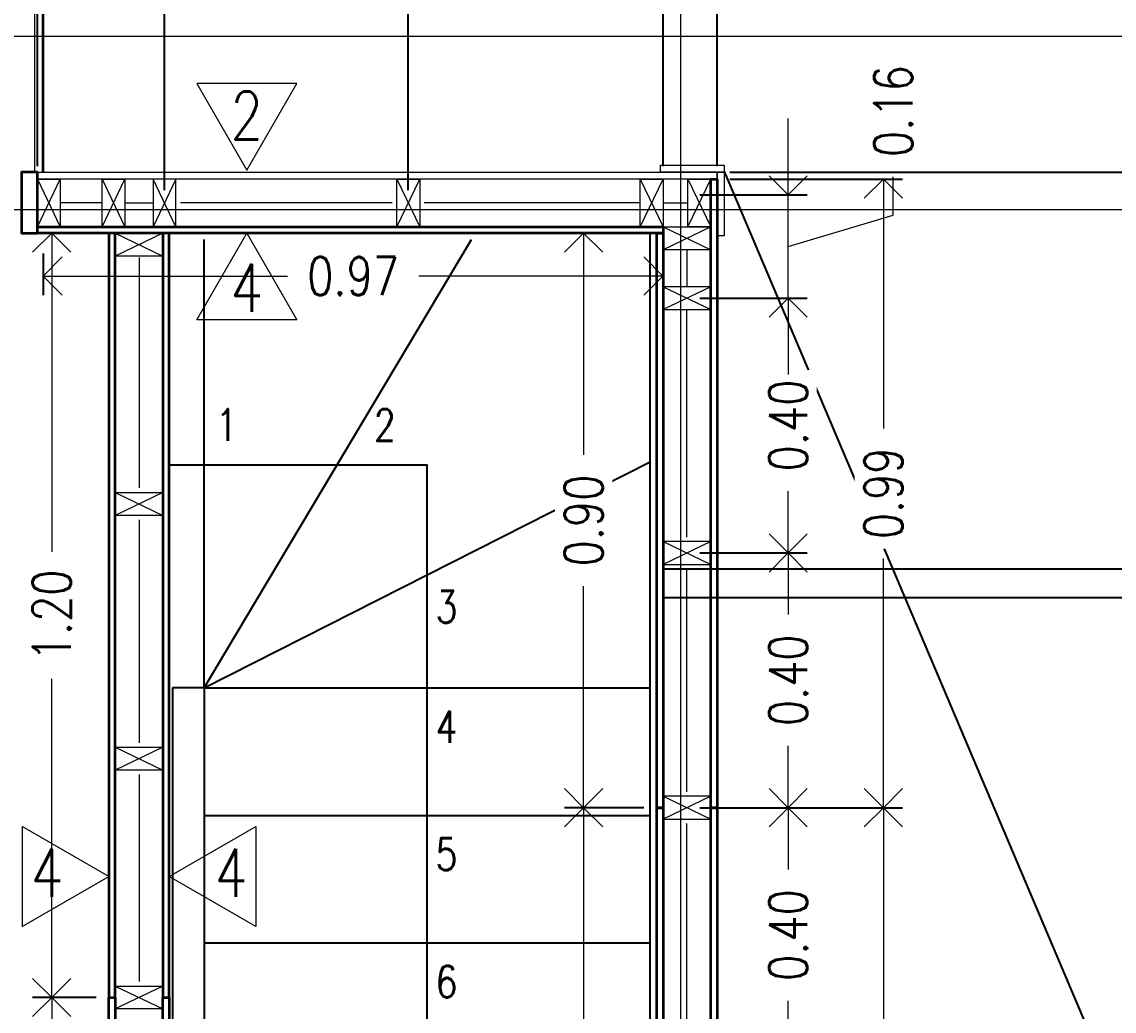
# Model space of a CAD drawing. Header units: metres. Extents: x -2 to 690, y -116 to 73.
# Drawn here: x 459.561 to 461.276, y 48.942 to 50.495 of the extents above; entities that cross this region are included whole.
import ezdxf

# ---------------------------------------------------------------- set-up
doc = ezdxf.new("R2010")
doc.units = ezdxf.units.M
doc.header["$LTSCALE"] = 5
doc.header["$MEASUREMENT"] = 0
doc.layers.get('0').update_dxf_attribs({"color": 30})
doc.layers.get('DEFPOINTS').update_dxf_attribs({"color": 210})
for name, color, linetype, lineweight in [('A-ANNO-DIMS', 3, 'Continuous', 18), ('A-ANNO-SYMB', 3, 'Continuous', 18), ('A-ANNO-TEXT', 3, 'Continuous', 18), ('A-DETL-MBND', 3, 'Continuous', 18), ('A-ELEV-IDEN', 3, 'Continuous', 18), ('A-ELEV-MBE1', 7, 'Continuous', 35), ('A-ELEV-MBE2', 4, 'Continuous', 25), ('A-FLOR-PATT', 8, 'Continuous', 18), ('A-SECT-MCUT', 7, 'Continuous', 35), ('A-WALL-PATT', 8, 'Continuous', 18), ('A-WALL-STUD', 3, 'Continuous', 18)]:
    doc.layers.add(name, color=color, linetype=linetype, lineweight=lineweight)
doc.styles.add('E-ROMANS', font='romans.shx', dxfattribs={"width": 0.8})
doc.dimstyles.new('E-0050_ARW_12', dxfattribs={"dimscale": 0.001, "dimtxt": 60, "dimasz": 60, "dimexe": 30, "dimexo": 20, "dimgap": 30, "dimtad": 0, "dimzin": 0, "dimdsep": 46, "dimtxsty": 'E-ROMANS', "dimblk": 'OPEN90', "dimcen": 30, "dimclrd": 256, "dimclre": 256, "dimclrt": 256, "dimadec": 0, "dimazin": 0, "dimtfac": 1, "dimtmove": 1, "dimatfit": 3, "dimldrblk": 'OPEN90', "dimfxl": 1, "dimtfill": 1, "dimtolj": 1, "dimtzin": 0, "dimlwd": -1, "dimarcsym": 0})

# ---------------------------------------------------------------- blocks, each defined once
blk = doc.blocks.new('_Open90')
at = {"color": 0, "linetype": 'ByBlock', "lineweight": -2}
for p, q in [((-0.5, 0.5), (0, 0)), ((0, 0), (-1, 0)), ((0, 0), (-0.5, -0.5))]:
    blk.add_line(p, q, dxfattribs=at)
blk = doc.blocks.new('*D424')
at = {"layer": 'A-ANNO-DIMS', "lineweight": -2, "transparency": 16777216}
for p, q in [((460.625, 49.2615), (460.7938, 49.2615)), ((460.625, 48.8615), (460.7938, 48.8615))]:
    blk.add_line(p, q, dxfattribs=at)
at = {"layer": 'A-ANNO-DIMS', "transparency": 16777216}
for p, q in [((460.7638, 49.2015), (460.7638, 49.1647)), ((460.7638, 48.9215), (460.7638, 48.9584))]:
    blk.add_line(p, q, dxfattribs=at)
at = {"layer": 'DEFPOINTS', "color": 0, "transparency": 16777216}
for p in [(460.605, 49.2615), (460.7638, 49.2615), (460.605, 48.8615)]:
    blk.add_point(p, dxfattribs=at)
at = {"layer": 'A-ANNO-DIMS', "transparency": 16777216, "xscale": 0.06, "yscale": 0.06, "zscale": 0.06}
for p, rotation in [((460.7638, 49.2615), 90), ((460.7638, 48.8615), 270)]:
    blk.add_blockref('_Open90', p, dxfattribs=dict(at, rotation=rotation))
at = {"layer": 'A-ANNO-DIMS', "transparency": 16777216, "insert": (460.7638, 49.0615), "char_height": 0.06, "attachment_point": 5, "rotation": 90, "style": 'E-ROMANS', "bg_fill": 3, "box_fill_scale": 1.25, "bg_fill_color": 256, "bg_fill_true_color": 13158600, "bg_fill_transparency": 0}
blk.add_mtext('\\A1;0.40', dxfattribs=at)
blk = doc.blocks.new('*D425')
at = {"layer": 'A-ANNO-DIMS', "lineweight": -2, "transparency": 16777216}
for p, q in [((460.625, 49.6615), (460.7938, 49.6615)), ((460.625, 49.2615), (460.7938, 49.2615))]:
    blk.add_line(p, q, dxfattribs=at)
at = {"layer": 'A-ANNO-DIMS', "transparency": 16777216}
for p, q in [((460.7638, 49.6015), (460.7638, 49.5647)), ((460.7638, 49.3215), (460.7638, 49.3584))]:
    blk.add_line(p, q, dxfattribs=at)
at = {"layer": 'DEFPOINTS', "color": 0, "transparency": 16777216}
for p in [(460.605, 49.6615), (460.7638, 49.6615), (460.605, 49.2615)]:
    blk.add_point(p, dxfattribs=at)
at = {"layer": 'A-ANNO-DIMS', "transparency": 16777216, "xscale": 0.06, "yscale": 0.06, "zscale": 0.06}
for p, rotation in [((460.7638, 49.6615), 90), ((460.7638, 49.2615), 270)]:
    blk.add_blockref('_Open90', p, dxfattribs=dict(at, rotation=rotation))
at = {"layer": 'A-ANNO-DIMS', "transparency": 16777216, "insert": (460.7638, 49.4615), "char_height": 0.06, "attachment_point": 5, "rotation": 90, "style": 'E-ROMANS', "bg_fill": 3, "box_fill_scale": 1.25, "bg_fill_color": 256, "bg_fill_true_color": 13158600, "bg_fill_transparency": 0}
blk.add_mtext('\\A1;0.40', dxfattribs=at)
blk = doc.blocks.new('*D426')
at = {"layer": 'A-ANNO-DIMS', "lineweight": -2, "transparency": 16777216}
for p, q in [((460.625, 50.0615), (460.7938, 50.0615)), ((460.625, 49.6615), (460.7938, 49.6615))]:
    blk.add_line(p, q, dxfattribs=at)
at = {"layer": 'A-ANNO-DIMS', "transparency": 16777216}
for p, q in [((460.7638, 50.0015), (460.7638, 49.9647)), ((460.7638, 49.7215), (460.7638, 49.7584))]:
    blk.add_line(p, q, dxfattribs=at)
at = {"layer": 'DEFPOINTS', "color": 0, "transparency": 16777216}
for p in [(460.605, 50.0615), (460.7638, 50.0615), (460.605, 49.6615)]:
    blk.add_point(p, dxfattribs=at)
at = {"layer": 'A-ANNO-DIMS', "transparency": 16777216, "xscale": 0.06, "yscale": 0.06, "zscale": 0.06}
for p, rotation in [((460.7638, 50.0615), 90), ((460.7638, 49.6615), 270)]:
    blk.add_blockref('_Open90', p, dxfattribs=dict(at, rotation=rotation))
at = {"layer": 'A-ANNO-DIMS', "transparency": 16777216, "insert": (460.7638, 49.8615), "char_height": 0.06, "attachment_point": 5, "rotation": 90, "style": 'E-ROMANS', "bg_fill": 3, "box_fill_scale": 1.25, "bg_fill_color": 256, "bg_fill_true_color": 13158600, "bg_fill_transparency": 0}
blk.add_mtext('\\A1;0.40', dxfattribs=at)
blk = doc.blocks.new('*D427')
at = {"layer": 'A-ANNO-DIMS', "transparency": 16777216}
for p, q in [((460.7638, 50.2835), (460.7638, 50.3435)), ((460.9288, 50.192), (460.9288, 50.252)), ((460.7638, 50.0615), (460.7638, 50.2235)), ((460.7638, 50.0615), (460.7638, 50.2235)), ((460.7638, 50.1425), (460.9288, 50.192)), ((460.7638, 50.0015), (460.7638, 49.9415))]:
    blk.add_line(p, q, dxfattribs=at)
at = {"layer": 'A-ANNO-DIMS', "lineweight": -2, "transparency": 16777216}
for p, q in [((460.625, 50.2235), (460.7938, 50.2235)), ((460.625, 50.0615), (460.7938, 50.0615))]:
    blk.add_line(p, q, dxfattribs=at)
at = {"layer": 'DEFPOINTS', "color": 0, "transparency": 16777216}
for p in [(460.605, 50.2235), (460.7638, 50.2235), (460.605, 50.0615)]:
    blk.add_point(p, dxfattribs=at)
at = {"layer": 'A-ANNO-DIMS', "transparency": 16777216, "xscale": 0.06, "yscale": 0.06, "zscale": 0.06}
for p, rotation in [((460.7638, 50.2235), 270), ((460.7638, 50.0615), 90)]:
    blk.add_blockref('_Open90', p, dxfattribs=dict(at, rotation=rotation))
at = {"layer": 'A-ANNO-DIMS', "transparency": 16777216, "insert": (460.9288, 50.3552), "char_height": 0.06, "attachment_point": 5, "rotation": 90, "style": 'E-ROMANS', "bg_fill": 3, "box_fill_scale": 1.25, "bg_fill_color": 256, "bg_fill_true_color": 13158600, "bg_fill_transparency": 0}
blk.add_mtext('\\A1;0.16', dxfattribs=at)
blk = doc.blocks.new('*D432')
at = {"layer": 'A-ANNO-DIMS', "lineweight": -2, "transparency": 16777216}
for p, q in [((460.6725, 49.2615), (460.9434, 49.2615)), ((460.6725, 48.0615), (460.9434, 48.0615))]:
    blk.add_line(p, q, dxfattribs=at)
at = {"layer": 'A-ANNO-DIMS', "transparency": 16777216}
for p, q in [((460.9134, 49.2015), (460.9134, 48.7613)), ((460.9134, 48.1215), (460.9134, 48.5618))]:
    blk.add_line(p, q, dxfattribs=at)
at = {"layer": 'DEFPOINTS', "color": 0, "transparency": 16777216}
for p in [(460.6525, 49.2615), (460.9134, 49.2615), (460.6525, 48.0615)]:
    blk.add_point(p, dxfattribs=at)
at = {"layer": 'A-ANNO-DIMS', "transparency": 16777216, "xscale": 0.06, "yscale": 0.06, "zscale": 0.06}
for p, rotation in [((460.9134, 49.2615), 90), ((460.9134, 48.0615), 270)]:
    blk.add_blockref('_Open90', p, dxfattribs=dict(at, rotation=rotation))
at = {"layer": 'A-ANNO-DIMS', "transparency": 16777216, "insert": (460.9134, 48.6615), "char_height": 0.06, "attachment_point": 5, "rotation": 90, "style": 'E-ROMANS', "bg_fill": 3, "box_fill_scale": 1.25, "bg_fill_color": 256, "bg_fill_true_color": 13158600, "bg_fill_transparency": 0}
blk.add_mtext('\\A1;1.20', dxfattribs=at)
blk = doc.blocks.new('*D433')
at = {"layer": 'A-ANNO-DIMS', "lineweight": -2, "transparency": 16777216}
for p, q in [((460.6725, 50.2485), (460.9434, 50.2485)), ((460.6725, 49.2615), (460.9434, 49.2615))]:
    blk.add_line(p, q, dxfattribs=at)
at = {"layer": 'A-ANNO-DIMS', "transparency": 16777216}
for p, q in [((460.9134, 50.1885), (460.9134, 49.857)), ((460.9134, 49.3215), (460.9134, 49.653))]:
    blk.add_line(p, q, dxfattribs=at)
at = {"layer": 'DEFPOINTS', "color": 0, "transparency": 16777216}
for p in [(460.6525, 50.2485), (460.9134, 50.2485), (460.6525, 49.2615)]:
    blk.add_point(p, dxfattribs=at)
at = {"layer": 'A-ANNO-DIMS', "transparency": 16777216, "xscale": 0.06, "yscale": 0.06, "zscale": 0.06}
for p, rotation in [((460.9134, 50.2485), 90), ((460.9134, 49.2615), 270)]:
    blk.add_blockref('_Open90', p, dxfattribs=dict(at, rotation=rotation))
at = {"layer": 'A-ANNO-DIMS', "transparency": 16777216, "insert": (460.9134, 49.755), "char_height": 0.06, "attachment_point": 5, "rotation": 90, "style": 'E-ROMANS', "bg_fill": 3, "box_fill_scale": 1.25, "bg_fill_color": 256, "bg_fill_true_color": 13158600, "bg_fill_transparency": 0}
blk.add_mtext('\\A1;0.99', dxfattribs=at)
blk = doc.blocks.new('*D466')
at = {"layer": 'A-ANNO-DIMS', "lineweight": -2, "transparency": 16777216}
for p, q in [((460.5375, 49.2615), (460.4128, 49.2615)), ((460.5375, 48.0615), (460.4128, 48.0615))]:
    blk.add_line(p, q, dxfattribs=at)
at = {"layer": 'A-ANNO-DIMS', "transparency": 16777216}
for p, q in [((460.4428, 49.2015), (460.4428, 48.7613)), ((460.4428, 48.1215), (460.4428, 48.5618))]:
    blk.add_line(p, q, dxfattribs=at)
at = {"layer": 'DEFPOINTS', "color": 0, "transparency": 16777216}
for p in [(460.4428, 49.2615), (460.5575, 49.2615), (460.5575, 48.0615)]:
    blk.add_point(p, dxfattribs=at)
at = {"layer": 'A-ANNO-DIMS', "transparency": 16777216, "xscale": 0.06, "yscale": 0.06, "zscale": 0.06}
for p, rotation in [((460.4428, 49.2615), 90), ((460.4428, 48.0615), 270)]:
    blk.add_blockref('_Open90', p, dxfattribs=dict(at, rotation=rotation))
at = {"layer": 'A-ANNO-DIMS', "transparency": 16777216, "insert": (460.4428, 48.6615), "char_height": 0.06, "attachment_point": 5, "rotation": 90, "style": 'E-ROMANS', "bg_fill": 3, "box_fill_scale": 1.25, "bg_fill_color": 256, "bg_fill_true_color": 13158600, "bg_fill_transparency": 0}
blk.add_mtext('\\A1;1.20', dxfattribs=at)
blk = doc.blocks.new('*D467')
at = {"layer": 'A-ANNO-DIMS', "lineweight": -2, "transparency": 16777216}
for p, q in [((460.5375, 50.1635), (460.4128, 50.1635)), ((460.5375, 49.2615), (460.4128, 49.2615))]:
    blk.add_line(p, q, dxfattribs=at)
at = {"layer": 'A-ANNO-DIMS', "transparency": 16777216}
for p, q in [((460.4428, 50.1035), (460.4428, 49.8157)), ((460.4428, 49.3215), (460.4428, 49.6094))]:
    blk.add_line(p, q, dxfattribs=at)
at = {"layer": 'DEFPOINTS', "color": 0, "transparency": 16777216}
for p in [(460.4428, 50.1635), (460.5575, 50.1635), (460.5575, 49.2615)]:
    blk.add_point(p, dxfattribs=at)
at = {"layer": 'A-ANNO-DIMS', "transparency": 16777216, "xscale": 0.06, "yscale": 0.06, "zscale": 0.06}
for p, rotation in [((460.4428, 50.1635), 90), ((460.4428, 49.2615), 270)]:
    blk.add_blockref('_Open90', p, dxfattribs=dict(at, rotation=rotation))
at = {"layer": 'A-ANNO-DIMS', "transparency": 16777216, "insert": (460.4428, 49.7125), "char_height": 0.06, "attachment_point": 5, "rotation": 90, "style": 'E-ROMANS', "bg_fill": 3, "box_fill_scale": 1.25, "bg_fill_color": 256, "bg_fill_true_color": 13158600, "bg_fill_transparency": 0}
blk.add_mtext('\\A1;0.90', dxfattribs=at)
blk = doc.blocks.new('*D470')
at = {"layer": 'A-ANNO-DIMS', "lineweight": -2, "transparency": 16777216}
for p, q in [((459.5945, 50.1314), (459.5945, 50.0662)), ((460.5674, 50.1314), (460.5674, 50.0662))]:
    blk.add_line(p, q, dxfattribs=at)
at = {"layer": 'A-ANNO-DIMS', "transparency": 16777216}
for p, q in [((459.6545, 50.0962), (459.9778, 50.0962)), ((460.5074, 50.0962), (460.1841, 50.0962))]:
    blk.add_line(p, q, dxfattribs=at)
at = {"layer": 'DEFPOINTS', "color": 0, "transparency": 16777216}
for p in [(459.5945, 50.1514), (460.5674, 50.1514), (460.5674, 50.0962)]:
    blk.add_point(p, dxfattribs=at)
at = {"layer": 'A-ANNO-DIMS', "transparency": 16777216, "xscale": 0.06, "yscale": 0.06, "zscale": 0.06, "rotation": 180}
blk.add_blockref('_Open90', (459.5945, 50.0962), dxfattribs=at)
at = {"layer": 'A-ANNO-DIMS', "transparency": 16777216, "xscale": 0.06, "yscale": 0.06, "zscale": 0.06}
blk.add_blockref('_Open90', (460.5674, 50.0962), dxfattribs=at)
at = {"layer": 'A-ANNO-DIMS', "transparency": 16777216, "insert": (460.081, 50.0962), "char_height": 0.06, "attachment_point": 5, "style": 'E-ROMANS', "bg_fill": 3, "box_fill_scale": 1.25, "bg_fill_color": 256, "bg_fill_true_color": 13158600, "bg_fill_transparency": 0}
blk.add_mtext('\\A1;0.97', dxfattribs=at)
blk = doc.blocks.new('*D471')
at = {"layer": 'A-ANNO-DIMS', "lineweight": -2, "transparency": 16777216}
for p, q in [((459.5855, 50.2695), (459.5855, 51.1479)), ((460.6525, 50.2695), (460.6525, 51.1479))]:
    blk.add_line(p, q, dxfattribs=at)
at = {"layer": 'A-ANNO-DIMS', "transparency": 16777216}
for p, q in [((459.6455, 51.1179), (460.0193, 51.1179)), ((460.5925, 51.1179), (460.2187, 51.1179))]:
    blk.add_line(p, q, dxfattribs=at)
at = {"layer": 'DEFPOINTS', "color": 0, "transparency": 16777216}
for p in [(460.6525, 51.1179), (459.5855, 50.2495), (460.6525, 50.2495)]:
    blk.add_point(p, dxfattribs=at)
at = {"layer": 'A-ANNO-DIMS', "transparency": 16777216, "xscale": 0.06, "yscale": 0.06, "zscale": 0.06, "rotation": 180}
blk.add_blockref('_Open90', (459.5855, 51.1179), dxfattribs=at)
at = {"layer": 'A-ANNO-DIMS', "transparency": 16777216, "xscale": 0.06, "yscale": 0.06, "zscale": 0.06}
blk.add_blockref('_Open90', (460.6525, 51.1179), dxfattribs=at)
at = {"layer": 'A-ANNO-DIMS', "transparency": 16777216, "insert": (460.119, 51.1179), "char_height": 0.06, "attachment_point": 5, "style": 'E-ROMANS', "bg_fill": 3, "box_fill_scale": 1.25, "bg_fill_color": 256, "bg_fill_true_color": 13158600, "bg_fill_transparency": 0}
blk.add_mtext('\\A1;1.07', dxfattribs=at)
blk = doc.blocks.new('*D473')
at = {"layer": 'A-ANNO-DIMS', "lineweight": -2, "transparency": 16777216}
for p, q in [((459.6775, 50.1635), (459.578, 50.1635)), ((459.6775, 48.9635), (459.578, 48.9635))]:
    blk.add_line(p, q, dxfattribs=at)
at = {"layer": 'A-ANNO-DIMS', "transparency": 16777216}
for p, q in [((459.608, 50.1035), (459.608, 49.6633)), ((459.608, 49.0235), (459.608, 49.4638))]:
    blk.add_line(p, q, dxfattribs=at)
at = {"layer": 'DEFPOINTS', "color": 0, "transparency": 16777216}
for p in [(459.6975, 50.1635), (459.608, 48.9635), (459.6975, 48.9635)]:
    blk.add_point(p, dxfattribs=at)
at = {"layer": 'A-ANNO-DIMS', "transparency": 16777216, "xscale": 0.06, "yscale": 0.06, "zscale": 0.06}
for p, rotation in [((459.608, 50.1635), 90), ((459.608, 48.9635), 270)]:
    blk.add_blockref('_Open90', p, dxfattribs=dict(at, rotation=rotation))
at = {"layer": 'A-ANNO-DIMS', "transparency": 16777216, "insert": (459.608, 49.5635), "char_height": 0.06, "attachment_point": 5, "rotation": 90, "style": 'E-ROMANS', "bg_fill": 3, "box_fill_scale": 1.25, "bg_fill_color": 256, "bg_fill_true_color": 13158600, "bg_fill_transparency": 0}
blk.add_mtext('\\A1;1.20', dxfattribs=at)
blk = doc.blocks.new('*D474')
at = {"layer": 'A-ANNO-DIMS', "lineweight": -2, "transparency": 16777216}
for p, q in [((459.6775, 48.9635), (459.578, 48.9635)), ((459.6775, 47.5635), (459.578, 47.5635))]:
    blk.add_line(p, q, dxfattribs=at)
at = {"layer": 'A-ANNO-DIMS', "transparency": 16777216}
for p, q in [((459.608, 48.9035), (459.608, 48.3633)), ((459.608, 47.6235), (459.608, 48.1638))]:
    blk.add_line(p, q, dxfattribs=at)
at = {"layer": 'DEFPOINTS', "color": 0, "transparency": 16777216}
for p in [(459.6975, 48.9635), (459.608, 47.5635), (459.6975, 47.5635)]:
    blk.add_point(p, dxfattribs=at)
at = {"layer": 'A-ANNO-DIMS', "transparency": 16777216, "xscale": 0.06, "yscale": 0.06, "zscale": 0.06}
for p, rotation in [((459.608, 48.9635), 90), ((459.608, 47.5635), 270)]:
    blk.add_blockref('_Open90', p, dxfattribs=dict(at, rotation=rotation))
at = {"layer": 'A-ANNO-DIMS', "transparency": 16777216, "insert": (459.608, 48.2635), "char_height": 0.06, "attachment_point": 5, "rotation": 90, "style": 'E-ROMANS', "bg_fill": 3, "box_fill_scale": 1.25, "bg_fill_color": 256, "bg_fill_true_color": 13158600, "bg_fill_transparency": 0}
blk.add_mtext('\\A1;1.40', dxfattribs=at)
blk = doc.blocks.new('*D475')
at = {"layer": 'A-ANNO-DIMS', "lineweight": -2, "transparency": 16777216}
for p, q in [((458.7355, 50.2695), (458.7355, 51.1479)), ((459.5855, 50.2695), (459.5855, 51.1479))]:
    blk.add_line(p, q, dxfattribs=at)
at = {"layer": 'A-ANNO-DIMS', "transparency": 16777216}
for p, q in [((458.7955, 51.1179), (459.0574, 51.1179)), ((459.5255, 51.1179), (459.2637, 51.1179))]:
    blk.add_line(p, q, dxfattribs=at)
at = {"layer": 'DEFPOINTS', "color": 0, "transparency": 16777216}
for p in [(459.5855, 51.1179), (458.7355, 50.2495), (459.5855, 50.2495)]:
    blk.add_point(p, dxfattribs=at)
at = {"layer": 'A-ANNO-DIMS', "transparency": 16777216, "xscale": 0.06, "yscale": 0.06, "zscale": 0.06, "rotation": 180}
blk.add_blockref('_Open90', (458.7355, 51.1179), dxfattribs=at)
at = {"layer": 'A-ANNO-DIMS', "transparency": 16777216, "xscale": 0.06, "yscale": 0.06, "zscale": 0.06}
blk.add_blockref('_Open90', (459.5855, 51.1179), dxfattribs=at)
at = {"layer": 'A-ANNO-DIMS', "transparency": 16777216, "insert": (459.1605, 51.1179), "char_height": 0.06, "attachment_point": 5, "style": 'E-ROMANS', "bg_fill": 3, "box_fill_scale": 1.25, "bg_fill_color": 256, "bg_fill_true_color": 13158600, "bg_fill_transparency": 0}
blk.add_mtext('\\A1;0.85', dxfattribs=at)
blk = doc.blocks.new('*D479')
at = {"layer": 'A-ANNO-DIMS', "lineweight": -2, "transparency": 16777216}
for p, q in [((458.7355, 50.2685), (458.7355, 51.0123)), ((459.5855, 50.2685), (459.5855, 51.0123))]:
    blk.add_line(p, q, dxfattribs=at)
at = {"layer": 'A-ANNO-DIMS', "transparency": 16777216}
for p, q in [((458.7955, 50.9823), (459.0574, 50.9823)), ((459.5255, 50.9823), (459.2637, 50.9823))]:
    blk.add_line(p, q, dxfattribs=at)
at = {"layer": 'DEFPOINTS', "color": 0, "transparency": 16777216}
for p in [(459.5855, 50.9823), (458.7355, 50.2485), (459.5855, 50.2485)]:
    blk.add_point(p, dxfattribs=at)
at = {"layer": 'A-ANNO-DIMS', "transparency": 16777216, "xscale": 0.06, "yscale": 0.06, "zscale": 0.06, "rotation": 180}
blk.add_blockref('_Open90', (458.7355, 50.9823), dxfattribs=at)
at = {"layer": 'A-ANNO-DIMS', "transparency": 16777216, "xscale": 0.06, "yscale": 0.06, "zscale": 0.06}
blk.add_blockref('_Open90', (459.5855, 50.9823), dxfattribs=at)
at = {"layer": 'A-ANNO-DIMS', "transparency": 16777216, "insert": (459.1605, 50.9823), "char_height": 0.06, "attachment_point": 5, "style": 'E-ROMANS', "bg_fill": 3, "box_fill_scale": 1.25, "bg_fill_color": 256, "bg_fill_true_color": 13158600, "bg_fill_transparency": 0}
blk.add_mtext('\\A1;0.85', dxfattribs=at)
blk = doc.blocks.new('*D480')
at = {"layer": 'A-ANNO-DIMS', "transparency": 16777216}
for p, q in [((459.6853, 50.9823), (459.7168, 51.0873)), ((459.7168, 51.0873), (459.7768, 51.0873)), ((459.6455, 50.9823), (459.725, 50.9823))]:
    blk.add_line(p, q, dxfattribs=at)
at = {"layer": 'A-ANNO-DIMS', "lineweight": -2, "transparency": 16777216}
for p, q in [((459.5855, 50.2685), (459.5855, 51.0123)), ((459.785, 50.231), (459.785, 51.0123))]:
    blk.add_line(p, q, dxfattribs=at)
at = {"layer": 'DEFPOINTS', "color": 0, "transparency": 16777216}
for p in [(459.785, 50.9823), (459.5855, 50.2485), (459.785, 50.211)]:
    blk.add_point(p, dxfattribs=at)
at = {"layer": 'A-ANNO-DIMS', "transparency": 16777216, "xscale": 0.06, "yscale": 0.06, "zscale": 0.06, "rotation": 180}
blk.add_blockref('_Open90', (459.5855, 50.9823), dxfattribs=at)
at = {"layer": 'A-ANNO-DIMS', "transparency": 16777216, "xscale": 0.06, "yscale": 0.06, "zscale": 0.06}
blk.add_blockref('_Open90', (459.785, 50.9823), dxfattribs=at)
at = {"layer": 'A-ANNO-DIMS', "transparency": 16777216, "insert": (459.8799, 51.0873), "char_height": 0.06, "attachment_point": 5, "style": 'E-ROMANS', "bg_fill": 3, "box_fill_scale": 1.25, "bg_fill_color": 256, "bg_fill_true_color": 13158600, "bg_fill_transparency": 0}
blk.add_mtext('\\A1;0.20', dxfattribs=at)
blk = doc.blocks.new('*D481')
at = {"layer": 'A-ANNO-DIMS', "lineweight": -2, "transparency": 16777216}
for p, q in [((459.785, 50.231), (459.785, 51.0123)), ((460.1675, 50.231), (460.1675, 51.0123))]:
    blk.add_line(p, q, dxfattribs=at)
at = {"layer": 'A-ANNO-DIMS', "transparency": 16777216}
for p, q in [((459.725, 50.9823), (459.665, 50.9823)), ((459.785, 50.9823), (459.8731, 50.9823)), ((460.1675, 50.9823), (460.0794, 50.9823)), ((460.2275, 50.9823), (460.2875, 50.9823))]:
    blk.add_line(p, q, dxfattribs=at)
at = {"layer": 'DEFPOINTS', "color": 0, "transparency": 16777216}
for p in [(460.1675, 50.9823), (459.785, 50.211), (460.1675, 50.211)]:
    blk.add_point(p, dxfattribs=at)
at = {"layer": 'A-ANNO-DIMS', "transparency": 16777216, "xscale": 0.06, "yscale": 0.06, "zscale": 0.06}
blk.add_blockref('_Open90', (459.785, 50.9823), dxfattribs=at)
at = {"layer": 'A-ANNO-DIMS', "transparency": 16777216, "xscale": 0.06, "yscale": 0.06, "zscale": 0.06, "rotation": 180}
blk.add_blockref('_Open90', (460.1675, 50.9823), dxfattribs=at)
at = {"layer": 'A-ANNO-DIMS', "transparency": 16777216, "insert": (459.9763, 50.9823), "char_height": 0.06, "attachment_point": 5, "style": 'E-ROMANS', "bg_fill": 3, "box_fill_scale": 1.25, "bg_fill_color": 256, "bg_fill_true_color": 13158600, "bg_fill_transparency": 0}
blk.add_mtext('\\A1;0.38', dxfattribs=at)
blk = doc.blocks.new('*D482')
at = {"layer": 'A-ANNO-DIMS', "lineweight": -2, "transparency": 16777216}
for p, q in [((460.1675, 50.231), (460.1675, 51.0123)), ((460.5675, 50.2685), (460.5675, 51.0123))]:
    blk.add_line(p, q, dxfattribs=at)
at = {"layer": 'A-ANNO-DIMS', "transparency": 16777216}
for p, q in [((460.2275, 50.9823), (460.2644, 50.9823)), ((460.5075, 50.9823), (460.4707, 50.9823))]:
    blk.add_line(p, q, dxfattribs=at)
at = {"layer": 'DEFPOINTS', "color": 0, "transparency": 16777216}
for p in [(460.5675, 50.9823), (460.5675, 50.2485), (460.1675, 50.211)]:
    blk.add_point(p, dxfattribs=at)
at = {"layer": 'A-ANNO-DIMS', "transparency": 16777216, "xscale": 0.06, "yscale": 0.06, "zscale": 0.06, "rotation": 180}
blk.add_blockref('_Open90', (460.1675, 50.9823), dxfattribs=at)
at = {"layer": 'A-ANNO-DIMS', "transparency": 16777216, "xscale": 0.06, "yscale": 0.06, "zscale": 0.06}
blk.add_blockref('_Open90', (460.5675, 50.9823), dxfattribs=at)
at = {"layer": 'A-ANNO-DIMS', "transparency": 16777216, "insert": (460.3675, 50.9823), "char_height": 0.06, "attachment_point": 5, "style": 'E-ROMANS', "bg_fill": 3, "box_fill_scale": 1.25, "bg_fill_color": 256, "bg_fill_true_color": 13158600, "bg_fill_transparency": 0}
blk.add_mtext('\\A1;0.40', dxfattribs=at)
blk = doc.blocks.new('*D1152')
at = {"layer": 'A-ANNO-DIMS', "lineweight": -2, "transparency": 16777216}
for p, q in [((460.6725, 50.2595), (461.3672, 50.2595)), ((460.6725, 43.2405), (461.3672, 43.2405))]:
    blk.add_line(p, q, dxfattribs=at)
at = {"layer": 'A-ANNO-DIMS', "transparency": 16777216}
for p, q in [((461.3372, 50.1995), (461.3372, 46.8532)), ((461.3372, 43.3005), (461.3372, 46.6469))]:
    blk.add_line(p, q, dxfattribs=at)
at = {"layer": 'DEFPOINTS', "color": 0, "transparency": 16777216}
for p in [(460.6525, 50.2595), (461.3372, 50.2595), (460.6525, 43.2405)]:
    blk.add_point(p, dxfattribs=at)
at = {"layer": 'A-ANNO-DIMS', "transparency": 16777216, "xscale": 0.06, "yscale": 0.06, "zscale": 0.06}
for p, rotation in [((461.3372, 50.2595), 90), ((461.3372, 43.2405), 270)]:
    blk.add_blockref('_Open90', p, dxfattribs=dict(at, rotation=rotation))
at = {"layer": 'A-ANNO-DIMS', "transparency": 16777216, "insert": (461.3372, 46.75), "char_height": 0.06, "attachment_point": 5, "rotation": 90, "style": 'E-ROMANS', "bg_fill": 3, "box_fill_scale": 1.25, "bg_fill_color": 256, "bg_fill_true_color": 13158600, "bg_fill_transparency": 0}
blk.add_mtext('\\A1;7.02', dxfattribs=at)
blk = doc.blocks.new('*D794')
at = {"layer": 'A-ANNO-DIMS', "lineweight": -2, "transparency": 16777216}
for p, q in [((460.6525, 50.2685), (460.6525, 51.1479)), ((463.6305, 50.4925), (463.6305, 51.1479))]:
    blk.add_line(p, q, dxfattribs=at)
at = {"layer": 'A-ANNO-DIMS', "transparency": 16777216}
for p, q in [((460.7125, 51.1179), (462.0384, 51.1179)), ((463.5705, 51.1179), (462.2447, 51.1179))]:
    blk.add_line(p, q, dxfattribs=at)
at = {"layer": 'DEFPOINTS', "color": 0, "transparency": 16777216}
for p in [(463.6305, 51.1179), (463.6305, 50.4725), (460.6525, 50.2485)]:
    blk.add_point(p, dxfattribs=at)
at = {"layer": 'A-ANNO-DIMS', "transparency": 16777216, "xscale": 0.06, "yscale": 0.06, "zscale": 0.06, "rotation": 180}
blk.add_blockref('_Open90', (460.6525, 51.1179), dxfattribs=at)
at = {"layer": 'A-ANNO-DIMS', "transparency": 16777216, "xscale": 0.06, "yscale": 0.06, "zscale": 0.06}
blk.add_blockref('_Open90', (463.6305, 51.1179), dxfattribs=at)
at = {"layer": 'A-ANNO-DIMS', "transparency": 16777216, "insert": (462.1415, 51.1179), "char_height": 0.06, "attachment_point": 5, "style": 'E-ROMANS', "bg_fill": 3, "box_fill_scale": 1.25, "bg_fill_color": 256, "bg_fill_true_color": 13158600, "bg_fill_transparency": 0}
blk.add_mtext('\\A1;2.98', dxfattribs=at)

msp = doc.modelspace()

# ---------------------------------------------------------------- hatches: boundary and pattern name
at = {"layer": 'A-FLOR-PATT'}
h = msp.add_hatch(dxfattribs=at)
h.set_pattern_fill('LINE', color=256, scale=0.025, angle=90, style=0)
h.set_pattern_definition([(90, (0, 0), (-0.079375, 5e-18), [])])
h.paths.add_polyline_path([(459.5945, 50.7485), (457.686, 50.7485), (457.686, 50.4725), (459.5945, 50.4725)])
h.paths.add_polyline_path([(459.5945, 50.4725), (457.686, 50.4725), (457.686, 50.2595), (458.7355, 50.2595), (458.7605, 50.2595), (458.7605, 50.2595), (459.5605, 50.2595), (459.5855, 50.2595), (459.5855, 50.2595), (459.5945, 50.2595)])

# ---------------------------------------------------------------- linework, layer by layer
at = {"layer": 'A-ANNO-SYMB'}
msp.add_line((478.3225, 50.2), (455.4882, 50.2), dxfattribs=at)
at = {"layer": 'A-ANNO-TEXT'}
msp.add_lwpolyline([(459.7925, 49.1536), (459.9284, 49.2321), (459.9284, 49.0752)], close=True, dxfattribs=at)
at = {"layer": 'A-DETL-MBND'}
for points in [[(460.6635, 50.2705), (460.6635, 50.2595), (460.5635, 50.2595), (460.5635, 50.2705)], [(460.6525, 50.2595), (460.6525, 50.2485), (459.5855, 50.2485), (459.5855, 50.2595)], [(460.6635, 50.1595), (460.6525, 50.1595), (460.6525, 50.2595), (460.6635, 50.2595)]]:
    msp.add_lwpolyline(points, close=True, dxfattribs=at)
at = {"layer": 'A-ELEV-IDEN'}
msp.add_line((463.6305, 50.4725), (457.5355, 50.4725), dxfattribs=at)
at = {"layer": 'A-ELEV-MBE1'}
msp.add_lwpolyline([(459.5855, 50.2595), (459.5605, 50.2595), (459.5605, 50.1635), (459.5855, 50.1635)], close=True, dxfattribs=at)
at = {"layer": 'A-ELEV-MBE2', "ltscale": 7}
msp.add_line((460.6635, 50.2605), (463.6305, 43.2615), dxfattribs=at)
at = {"layer": 'A-ELEV-MBE2'}
for p, q in [((459.7975, 49.4495), (459.7975, 48.8495)), ((459.8475, 49.4495), (459.8475, 48.8495))]:
    msp.add_line(p, q, dxfattribs=at)
for points in [[(459.8475, 49.4495), (459.8475, 50.1535)], [(459.8475, 49.4495), (460.2669, 50.1535)], [(459.8475, 49.4495), (460.5475, 49.8047)], [(460.1975, 48.8495), (460.1975, 49.7995), (459.7925, 49.7995)], [(459.8475, 49.4495), (459.7975, 49.4495)], [(459.8475, 49.4495), (460.5475, 49.4495)], [(459.8475, 49.2495), (460.5475, 49.2495)], [(459.8475, 49.0495), (460.5475, 49.0495)]]:
    msp.add_lwpolyline(points, dxfattribs=at)
at = {"layer": 'A-SECT-MCUT'}
for points in [[(460.6525, 50.2485), (460.6525, 49.2615), (460.6425, 49.2615), (460.6425, 50.2485)], [(459.5855, 50.1735), (460.5675, 50.1735), (460.5675, 50.1635), (459.5855, 50.1635)], [(459.6975, 48.9635), (459.7075, 48.9635), (459.7075, 50.1635), (459.6975, 50.1635)], [(459.7825, 48.9635), (459.7925, 48.9635), (459.7925, 50.1635), (459.7825, 50.1635)], [(460.5675, 50.1635), (460.5675, 49.2615), (460.5575, 49.2615), (460.5575, 50.1635)], [(460.5675, 49.2615), (460.5675, 48.0615), (460.5575, 48.0615), (460.5575, 49.2615)], [(460.6525, 49.2615), (460.6525, 48.0615), (460.6425, 48.0615), (460.6425, 49.2615)], [(459.6975, 48.9635), (459.7075, 48.9635), (459.7075, 47.5635), (459.6975, 47.5635)], [(459.7825, 48.9635), (459.7925, 48.9635), (459.7925, 47.5635), (459.7825, 47.5635)]]:
    msp.add_lwpolyline(points, close=True, dxfattribs=at)
at = {"layer": 'A-WALL-PATT', "ltscale": 0.1}
for p, q in [((459.745, 49.7135), (459.745, 49.3635)), ((459.745, 49.3135), (459.745, 48.9885))]:
    msp.add_line(p, q, dxfattribs=at)
at = {"layer": 'A-WALL-STUD'}
for p, q in [((459.7075, 49.7565), (459.7825, 49.7205)), ((459.7825, 49.7565), (459.7075, 49.7205)), ((459.7075, 49.3565), (459.7825, 49.3205)), ((459.7825, 49.3565), (459.7075, 49.3205)), ((459.7075, 48.9815), (459.7825, 48.9455)), ((459.7825, 48.9815), (459.7075, 48.9455))]:
    msp.add_line(p, q, dxfattribs=at)
for points in [[(459.7075, 49.7565), (459.7825, 49.7565), (459.7825, 49.7205), (459.7075, 49.7205)], [(459.7075, 49.3565), (459.7825, 49.3565), (459.7825, 49.3205), (459.7075, 49.3205)], [(459.7075, 48.9815), (459.7825, 48.9815), (459.7825, 48.9455), (459.7075, 48.9455)]]:
    msp.add_lwpolyline(points, close=True, dxfattribs=at)

# ---------------------------------------------------------------- texts
at = {"layer": 'A-ANNO-TEXT', "attachment_point": 5, "style": 'E-ROMANS'}
for s, insert, char_height, rotation in [('\\pi-0.3,l0.3,t0.3;1', (459.8825, 49.8623), 0.05, 0.0005), ('\\pi-0.3,l0.3,t0.3;2', (460.1308, 49.8623), 0.05, 0.0005), ('\\pi-0.3,l0.3,t0.3;3', (460.2276, 49.577), 0.05, 0.0005), ('\\pi-0.3,l0.3,t0.3;4', (460.2276, 49.3884), 0.05, 0.0005), ('\\pi-0.3,l0.3,t0.3;5', (460.2276, 49.1884), 0.05, 0.0005), ('\\pi-0.45,l0.45,t0.45;4', (459.8894, 49.1593), 0.075, 359.9995), ('\\pi-0.3,l0.3,t0.3;6', (460.2276, 48.9884), 0.05, 0.0005)]:
    msp.add_mtext(s, dxfattribs=dict(at, insert=insert, char_height=char_height, rotation=rotation))

# ---------------------------------------------------------------- next in the draw order: dimensions: what is measured, and where the dimension line sits
at = {"layer": 'A-ANNO-DIMS'}
for base, p1, p2, picture, middle in [((460.4428, 49.2615), (460.5575, 48.0615), (460.5575, 49.2615), '*D466', (460.4428, 48.6615)), ((460.7638, 49.2615), (460.605, 48.8615), (460.605, 49.2615), '*D424', (460.7638, 49.0615))]:
    dim = msp.add_linear_dim(base=base, p1=p1, p2=p2, angle=90, dimstyle='E-0050_ARW_12', dxfattribs=at)
    dim.commit()
    dim.dimension.update_dxf_attribs({"geometry": picture, "text_midpoint": middle})

# ---------------------------------------------------------------- next in the draw order: linework, layer by layer
at = {"layer": 'A-WALL-PATT', "ltscale": 0.1}
msp.add_line((460.605, 48.8865), (460.605, 49.2365), dxfattribs=at)

# ---------------------------------------------------------------- next in the draw order: dimensions: what is measured, and where the dimension line sits
at = {"layer": 'A-ANNO-DIMS'}
for base, p1, p2, picture, middle in [((460.4428, 50.1635), (460.5575, 49.2615), (460.5575, 50.1635), '*D467', (460.4428, 49.7125)), ((460.7638, 49.6615), (460.605, 49.2615), (460.605, 49.6615), '*D425', (460.7638, 49.4615))]:
    dim = msp.add_linear_dim(base=base, p1=p1, p2=p2, angle=90, dimstyle='E-0050_ARW_12', dxfattribs=at)
    dim.commit()
    dim.dimension.update_dxf_attribs({"geometry": picture, "text_midpoint": middle})

# ---------------------------------------------------------------- next in the draw order: linework, layer by layer
at = {"layer": 'A-WALL-PATT', "ltscale": 0.1}
msp.add_line((460.605, 49.2865), (460.605, 49.6365), dxfattribs=at)
at = {"layer": 'A-WALL-STUD'}
for p, q in [((460.6425, 49.2795), (460.5675, 49.2435)), ((460.5675, 49.2795), (460.6425, 49.2435))]:
    msp.add_line(p, q, dxfattribs=at)
msp.add_lwpolyline([(460.6425, 49.2795), (460.5675, 49.2795), (460.5675, 49.2435), (460.6425, 49.2435)], close=True, dxfattribs=at)

# ---------------------------------------------------------------- next in the draw order: dimensions: what is measured, and where the dimension line sits
at = {"layer": 'A-ANNO-DIMS'}
dim = msp.add_linear_dim(base=(460.5674, 50.0962), p1=(459.5945, 50.1514), p2=(460.5674, 50.1514), dimstyle='E-0050_ARW_12', dxfattribs=at)
dim.commit()
dim.dimension.update_dxf_attribs({"geometry": '*D470', "text_midpoint": (460.081, 50.0962)})
for base, p1, p2, picture, middle in [((460.7638, 50.0615), (460.605, 49.6615), (460.605, 50.0615), '*D426', (460.7638, 49.8615)), ((460.9134, 49.2615), (460.6525, 48.0615), (460.6525, 49.2615), '*D432', (460.9134, 48.6615))]:
    dim = msp.add_linear_dim(base=base, p1=p1, p2=p2, angle=90, dimstyle='E-0050_ARW_12', dxfattribs=at)
    dim.commit()
    dim.dimension.update_dxf_attribs({"geometry": picture, "text_midpoint": middle})

# ---------------------------------------------------------------- next in the draw order: linework, layer by layer
at = {"layer": 'A-ANNO-TEXT'}
msp.add_lwpolyline([(459.9141, 50.1635), (459.9925, 50.0277), (459.8356, 50.0277)], close=True, dxfattribs=at)
at = {"layer": 'A-ELEV-MBE2'}
msp.add_lwpolyline([(460.5575, 47.8495), (460.5475, 47.8495), (460.5475, 50.1635)], dxfattribs=at)
at = {"layer": 'A-WALL-PATT', "ltscale": 0.1}
msp.add_line((459.745, 50.1255), (459.745, 49.7635), dxfattribs=at)
at = {"layer": 'A-WALL-STUD'}
for p, q in [((459.7075, 50.1635), (459.7825, 50.1275)), ((459.7825, 50.1635), (459.7075, 50.1275)), ((460.6425, 49.6795), (460.5675, 49.6435)), ((460.5675, 49.6795), (460.6425, 49.6435)), ((460.6425, 49.6795), (460.5675, 49.6435)), ((460.5675, 49.6795), (460.6425, 49.6435))]:
    msp.add_line(p, q, dxfattribs=at)
for points in [[(459.7075, 50.1635), (459.7825, 50.1635), (459.7825, 50.1275), (459.7075, 50.1275)], [(460.6425, 49.6795), (460.5675, 49.6795), (460.5675, 49.6435), (460.6425, 49.6435)], [(460.6425, 49.6795), (460.5675, 49.6795), (460.5675, 49.6435), (460.6425, 49.6435)]]:
    msp.add_lwpolyline(points, close=True, dxfattribs=at)

# ---------------------------------------------------------------- next in the draw order: texts
at = {"layer": 'A-ANNO-TEXT', "insert": (459.9141, 50.0778), "char_height": 0.075, "attachment_point": 5, "rotation": 359.9995, "style": 'E-ROMANS'}
msp.add_mtext('\\pi-0.45,l0.45,t0.45;4', dxfattribs=at)

# ---------------------------------------------------------------- next in the draw order: dimensions: what is measured, and where the dimension line sits
at = {"layer": 'A-ANNO-DIMS'}
for base, p1, p2, picture, middle in [((460.7638, 50.2235), (460.605, 50.0615), (460.605, 50.2235), '*D427', (460.9288, 50.282)), ((459.608, 48.9635), (459.6975, 50.1635), (459.6975, 48.9635), '*D473', (459.608, 49.5635))]:
    dim = msp.add_linear_dim(base=base, p1=p1, p2=p2, angle=90, dimstyle='E-0050_ARW_12', dxfattribs=at)
    dim.commit()
    dim.dimension.update_dxf_attribs({"geometry": picture, "text_midpoint": middle})

# ---------------------------------------------------------------- next in the draw order: linework, layer by layer
at = {"layer": 'A-ANNO-TEXT'}
msp.add_lwpolyline([(459.6975, 49.1536), (459.5617, 49.2321), (459.5617, 49.0752)], close=True, dxfattribs=at)
at = {"layer": 'A-WALL-PATT', "ltscale": 0.1}
for p, q in [((460.605, 50.1375), (460.605, 50.0795)), ((460.605, 49.6865), (460.605, 50.0435))]:
    msp.add_line(p, q, dxfattribs=at)
at = {"layer": 'A-WALL-STUD'}
for p, q in [((460.5675, 50.1735), (460.6425, 50.1375)), ((460.6425, 50.1735), (460.5675, 50.1375)), ((460.6425, 50.0795), (460.5675, 50.0435)), ((460.5675, 50.0795), (460.6425, 50.0435))]:
    msp.add_line(p, q, dxfattribs=at)
for points in [[(460.5675, 50.1735), (460.6425, 50.1735), (460.6425, 50.1375), (460.5675, 50.1375)], [(460.6425, 50.0795), (460.5675, 50.0795), (460.5675, 50.0435), (460.6425, 50.0435)]]:
    msp.add_lwpolyline(points, close=True, dxfattribs=at)

# ---------------------------------------------------------------- next in the draw order: texts
at = {"layer": 'A-ANNO-TEXT', "insert": (459.6006, 49.1593), "char_height": 0.075, "attachment_point": 5, "rotation": 0.0005, "style": 'E-ROMANS'}
msp.add_mtext('\\pi-0.45,l0.45,t0.45;4', dxfattribs=at)

# ---------------------------------------------------------------- next in the draw order: dimensions: what is measured, and where the dimension line sits
at = {"layer": 'A-ANNO-DIMS'}
for base, p1, p2, picture, middle in [((460.9134, 50.2485), (460.6525, 49.2615), (460.6525, 50.2485), '*D433', (460.9134, 49.755)), ((459.608, 47.5635), (459.6975, 48.9635), (459.6975, 47.5635), '*D474', (459.608, 48.2635))]:
    dim = msp.add_linear_dim(base=base, p1=p1, p2=p2, angle=90, dimstyle='E-0050_ARW_12', dxfattribs=at)
    dim.commit()
    dim.dimension.update_dxf_attribs({"geometry": picture, "text_midpoint": middle})

# ---------------------------------------------------------------- next in the draw order: dimensions: what is measured, and where the dimension line sits
dim = msp.add_linear_dim(base=(460.6525, 51.1179), p1=(459.5855, 50.2495), p2=(460.6525, 50.2495), dimstyle='E-0050_ARW_12', dxfattribs=at)
dim.commit()
dim.dimension.update_dxf_attribs({"geometry": '*D471', "text_midpoint": (460.119, 51.1179)})

# ---------------------------------------------------------------- next in the draw order: linework, layer by layer
at = {"layer": 'A-ANNO-SYMB'}
msp.add_line((460.595, 52.3504), (460.595, 41.9459), dxfattribs=at)
at = {"layer": 'A-WALL-STUD'}
for p, q in [((460.6065, 50.1735), (460.6425, 50.2485)), ((460.6065, 50.2485), (460.6425, 50.1735))]:
    msp.add_line(p, q, dxfattribs=at)
msp.add_lwpolyline([(460.6065, 50.1735), (460.6065, 50.2485), (460.6425, 50.2485), (460.6425, 50.1735)], close=True, dxfattribs=at)

# ---------------------------------------------------------------- next in the draw order: dimensions: what is measured, and where the dimension line sits
at = {"layer": 'A-ANNO-DIMS'}
dim = msp.add_linear_dim(base=(459.5855, 51.1179), p1=(458.7355, 50.2495), p2=(459.5855, 50.2495), dimstyle='E-0050_ARW_12', dxfattribs=at)
dim.commit()
dim.dimension.update_dxf_attribs({"geometry": '*D475', "text_midpoint": (459.1605, 51.1179)})
dim = msp.add_linear_dim(base=(461.3372, 50.2595), p1=(460.6525, 43.2405), p2=(460.6525, 50.2595), angle=90, dimstyle='E-0050_ARW_12', dxfattribs=at)
dim.commit()
dim.dimension.update_dxf_attribs({"geometry": '*D1152', "text_midpoint": (461.3372, 46.75)})

# ---------------------------------------------------------------- next in the draw order: linework, layer by layer
at = {"layer": 'A-ELEV-MBE2'}
for p, q in [((460.5675, 49.6365), (463.7175, 49.6366)), ((460.5675, 49.5915), (463.7175, 49.5916))]:
    msp.add_line(p, q, dxfattribs=at)

# ---------------------------------------------------------------- next in the draw order: dimensions: what is measured, and where the dimension line sits
at = {"layer": 'A-ANNO-DIMS'}
for base, p1, p2, picture, middle in [((463.6305, 51.1179), (460.6525, 50.2485), (463.6305, 50.4725), '*D794', (462.1415, 51.1179)), ((459.5855, 50.9823), (458.7355, 50.2485), (459.5855, 50.2485), '*D479', (459.1605, 50.9823))]:
    dim = msp.add_linear_dim(base=base, p1=p1, p2=p2, dimstyle='E-0050_ARW_12', dxfattribs=at)
    dim.commit()
    dim.dimension.update_dxf_attribs({"geometry": picture, "text_midpoint": middle})

# ---------------------------------------------------------------- next in the draw order: dimensions: what is measured, and where the dimension line sits
dim = msp.add_linear_dim(base=(459.785, 50.9823), p1=(459.5855, 50.2485), p2=(459.785, 50.211), dimstyle='E-0050_ARW_12', dxfattribs=at)
dim.commit()
dim.dimension.update_dxf_attribs({"geometry": '*D480', "text_midpoint": (459.8068, 51.0873)})

# ---------------------------------------------------------------- next in the draw order: linework, layer by layer
at = {"layer": 'A-ELEV-MBE1'}
msp.add_lwpolyline([(459.5945, 50.2595), (459.5945, 50.7485), (457.686, 50.7485), (457.686, 50.2595)], dxfattribs=at)
at = {"layer": 'A-WALL-STUD'}
for p, q in [((459.5855, 50.1735), (459.6215, 50.2485)), ((459.5855, 50.2485), (459.6215, 50.1735))]:
    msp.add_line(p, q, dxfattribs=at)
msp.add_lwpolyline([(459.5855, 50.1735), (459.5855, 50.2485), (459.6215, 50.2485), (459.6215, 50.1735)], close=True, dxfattribs=at)

# ---------------------------------------------------------------- next in the draw order: dimensions: what is measured, and where the dimension line sits
at = {"layer": 'A-ANNO-DIMS'}
dim = msp.add_linear_dim(base=(460.1675, 50.9823), p1=(459.785, 50.211), p2=(460.1675, 50.211), dimstyle='E-0050_ARW_12', dxfattribs=at)
dim.commit()
dim.dimension.update_dxf_attribs({"geometry": '*D481', "text_midpoint": (459.9763, 50.9823)})

# ---------------------------------------------------------------- next in the draw order: linework, layer by layer
at = {"layer": 'A-ANNO-TEXT'}
msp.add_lwpolyline([(459.9141, 50.2625), (459.9925, 50.3984), (459.8356, 50.3984)], close=True, dxfattribs=at)
at = {"layer": 'A-WALL-PATT', "ltscale": 0.1}
for p, q in [((459.687, 50.211), (459.6215, 50.211)), ((459.723, 50.211), (459.767, 50.211)), ((460.1425, 50.211), (459.81, 50.211))]:
    msp.add_line(p, q, dxfattribs=at)
at = {"layer": 'A-WALL-STUD'}
for p, q in [((459.687, 50.1735), (459.723, 50.2485)), ((459.687, 50.2485), (459.723, 50.1735)), ((459.803, 50.1735), (459.767, 50.2485)), ((459.803, 50.2485), (459.767, 50.1735))]:
    msp.add_line(p, q, dxfattribs=at)
for points in [[(459.687, 50.1735), (459.687, 50.2485), (459.723, 50.2485), (459.723, 50.1735)], [(459.803, 50.1735), (459.803, 50.2485), (459.767, 50.2485), (459.767, 50.1735)]]:
    msp.add_lwpolyline(points, close=True, dxfattribs=at)

# ---------------------------------------------------------------- next in the draw order: texts
at = {"layer": 'A-ANNO-TEXT', "insert": (459.9141, 50.3483), "char_height": 0.075, "attachment_point": 5, "rotation": 0.0005, "style": 'E-ROMANS'}
msp.add_mtext('\\pi-0.45,l0.45,t0.45;2', dxfattribs=at)

# ---------------------------------------------------------------- next in the draw order: dimensions: what is measured, and where the dimension line sits
at = {"layer": 'A-ANNO-DIMS'}
dim = msp.add_linear_dim(base=(460.5675, 50.9823), p1=(460.1675, 50.211), p2=(460.5675, 50.2485), dimstyle='E-0050_ARW_12', dxfattribs=at)
dim.commit()
dim.dimension.update_dxf_attribs({"geometry": '*D482', "text_midpoint": (460.3675, 50.9823)})

# ---------------------------------------------------------------- next in the draw order: linework, layer by layer
at = {"layer": 'A-WALL-PATT', "ltscale": 0.1}
for p, q in [((460.5315, 50.211), (460.1925, 50.211)), ((460.5675, 50.211), (460.6065, 50.211))]:
    msp.add_line(p, q, dxfattribs=at)
at = {"layer": 'A-WALL-STUD'}
for p, q in [((460.1495, 50.1735), (460.1855, 50.2485)), ((460.1495, 50.2485), (460.1855, 50.1735)), ((460.5315, 50.1735), (460.5675, 50.2485)), ((460.5315, 50.2485), (460.5675, 50.1735))]:
    msp.add_line(p, q, dxfattribs=at)
for points in [[(460.1495, 50.1735), (460.1495, 50.2485), (460.1855, 50.2485), (460.1855, 50.1735)], [(460.5315, 50.1735), (460.5315, 50.2485), (460.5675, 50.2485), (460.5675, 50.1735)]]:
    msp.add_lwpolyline(points, close=True, dxfattribs=at)

doc.saveas('drawing.dxf')
